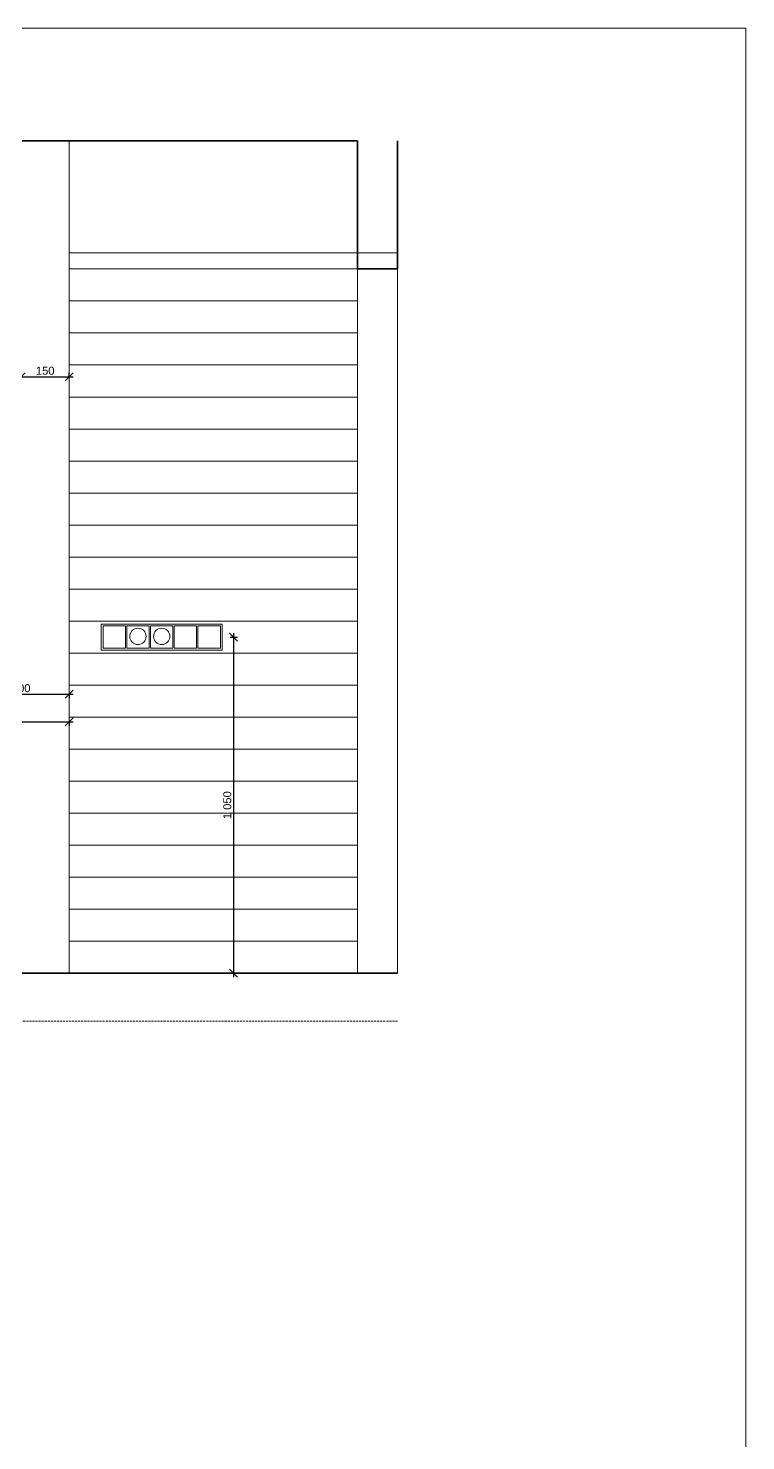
# Model space of a CAD drawing. Header units: millimetres. Extents: x 3767 to 22479, y 1034 to 12216.
# Drawn here: x 20239 to 22479, y 7804 to 12216 of the extents above; entities that cross this region are included whole.
import ezdxf

# ---------------------------------------------------------------- set-up
doc = ezdxf.new("R2010")
doc.units = ezdxf.units.MM
doc.linetypes.add('TEČKOVANÁX2', pattern=[0.5, 0, -0.5])
doc.linetypes.add('ČÁRKOVANÁ2', pattern=[9.525, 6.35, -3.175])
for name, color, linetype, lineweight in [('3', 7, 'ČÁRKOVANÁ2', 0), ('dim', 4, 'Continuous', 0), ('door', 36, 'Continuous', 0), ('elevation', 7, 'Continuous', 13), ('equipments', 137, 'Continuous', 13), ('free', 7, 'Continuous', 13), ('sanitary', 4, 'Continuous', 13), ('section', 5, 'Continuous', 35)]:
    doc.layers.add(name, color=color, linetype=linetype, lineweight=lineweight)
doc.styles.add('ARIAL', font='arial.ttf')
doc.dimstyles.new('25', dxfattribs={"dimtxt": 25, "dimasz": 25, "dimexe": 12.5, "dimexo": 25, "dimgap": 6.25, "dimtad": 1, "dimdec": 0, "dimdsep": 46, "dimlunit": 6, "dimtxsty": 'ARIAL', "dimblk": 'OBLIQUE', "dimcen": 25, "dimdle": 12.5, "dimclrd": 256, "dimclre": 256, "dimclrt": 2, "dimadec": 0, "dimazin": 0, "dimtfac": 1, "dimtdec": 0, "dimtmove": 0, "dimatfit": 1, "dimldrblk": 'DOTSMALL', "dimfxl": 1, "dimtvp": 1, "dimtolj": 1, "dimtzin": 0, "dimarcsym": 0})

# ---------------------------------------------------------------- blocks, each defined once
blk = doc.blocks.new('_Oblique')
at = {"color": 0, "linetype": 'ByBlock', "lineweight": -2}
blk.add_line((-0.5, -0.5), (0.5, 0.5), dxfattribs=at)
blk = doc.blocks.new('*D196')
at = {"layer": 'Defpoints', "color": 0, "transparency": 16777216}
for p in [(20844.3, 10314.4), (20732.2, 9264.4), (20879.5, 9264.4)]:
    blk.add_point(p, dxfattribs=at)
at = {"layer": 'dim', "lineweight": -2, "transparency": 16777216}
for p, q in [((20879.5, 10326.9), (20879.5, 9251.9)), ((20869.3, 10314.4), (20892, 10314.4)), ((20757.2, 9264.4), (20892, 9264.4))]:
    blk.add_line(p, q, dxfattribs=at)
at = {"layer": 'dim', "lineweight": -2, "transparency": 16777216, "xscale": 25, "yscale": 25, "zscale": 25}
for p, rotation in [((20879.5, 10314.4), 90), ((20879.5, 9264.4), 270)]:
    blk.add_blockref('_Oblique', p, dxfattribs=dict(at, rotation=rotation))
at = {"layer": 'dim', "color": 2, "transparency": 16777216, "insert": (20860.5, 9789.4), "char_height": 25, "attachment_point": 5, "rotation": 90, "style": 'ARIAL'}
blk.add_mtext('\\A1;1\xa0050', dxfattribs=at)
blk = doc.blocks.new('_DotSmall')
at = {"color": 0, "linetype": 'ByBlock', "const_width": 0.5}
blk.add_lwpolyline([(-0.0625, 0, 1), (0.0625, 0, 1)], format="xyb", close=True, dxfattribs=at)
blk = doc.blocks.new('*D231')
at = {"layer": 'Defpoints', "color": 0, "transparency": 16777216}
for p in [(20366.9, 11127.4), (20216.9, 10989.4), (20366.9, 10989.4)]:
    blk.add_point(p, dxfattribs=at)
at = {"layer": 'dim', "lineweight": -2, "transparency": 16777216}
for p, q in [((20204.4, 11127.4), (20379.4, 11127.4)), ((20216.9, 11124.4), (20216.9, 11139.9)), ((20366.9, 11124.4), (20366.9, 11139.9))]:
    blk.add_line(p, q, dxfattribs=at)
at = {"layer": 'dim', "lineweight": -2, "transparency": 16777216, "xscale": 25, "yscale": 25, "zscale": 25, "rotation": 180}
blk.add_blockref('_Oblique', (20216.9, 11127.4), dxfattribs=at)
at = {"layer": 'dim', "lineweight": -2, "transparency": 16777216, "xscale": 25, "yscale": 25, "zscale": 25}
blk.add_blockref('_Oblique', (20366.9, 11127.4), dxfattribs=at)
at = {"layer": 'dim', "color": 2, "transparency": 16777216, "insert": (20291.9, 11146.4), "char_height": 25, "attachment_point": 5, "style": 'ARIAL'}
blk.add_mtext('\\A1;150', dxfattribs=at)
blk = doc.blocks.new('*D232')
at = {"layer": 'Defpoints', "color": 0, "transparency": 16777216}
for p in [(19766.9, 10193.4), (20366.9, 10193.4), (20366.9, 10049.5)]:
    blk.add_point(p, dxfattribs=at)
at = {"layer": 'dim', "lineweight": -2, "transparency": 16777216}
for p, q in [((19754.4, 10049.5), (20379.4, 10049.5)), ((19766.9, 10052.5), (19766.9, 10037)), ((20366.9, 10052.5), (20366.9, 10037))]:
    blk.add_line(p, q, dxfattribs=at)
at = {"layer": 'dim', "lineweight": -2, "transparency": 16777216, "xscale": 25, "yscale": 25, "zscale": 25, "rotation": 180}
blk.add_blockref('_Oblique', (19766.9, 10049.5), dxfattribs=at)
at = {"layer": 'dim', "lineweight": -2, "transparency": 16777216, "xscale": 25, "yscale": 25, "zscale": 25}
blk.add_blockref('_Oblique', (20366.9, 10049.5), dxfattribs=at)
at = {"layer": 'dim', "color": 2, "transparency": 16777216, "insert": (20066.9, 10068.5), "char_height": 25, "attachment_point": 5, "style": 'ARIAL'}
blk.add_mtext('\\A1;600', dxfattribs=at)
blk = doc.blocks.new('*D233')
at = {"layer": 'Defpoints', "color": 0, "transparency": 16777216}
for p in [(20066.9, 10179.4), (20366.9, 10179.4), (20366.9, 10135.8)]:
    blk.add_point(p, dxfattribs=at)
at = {"layer": 'dim', "lineweight": -2, "transparency": 16777216}
for p, q in [((20054.4, 10135.8), (20379.4, 10135.8)), ((20066.9, 10138.8), (20066.9, 10123.3)), ((20366.9, 10138.8), (20366.9, 10123.3))]:
    blk.add_line(p, q, dxfattribs=at)
at = {"layer": 'dim', "lineweight": -2, "transparency": 16777216, "xscale": 25, "yscale": 25, "zscale": 25, "rotation": 180}
blk.add_blockref('_Oblique', (20066.9, 10135.8), dxfattribs=at)
at = {"layer": 'dim', "lineweight": -2, "transparency": 16777216, "xscale": 25, "yscale": 25, "zscale": 25}
blk.add_blockref('_Oblique', (20366.9, 10135.8), dxfattribs=at)
at = {"layer": 'dim', "color": 2, "transparency": 16777216, "insert": (20216.9, 10154.8), "char_height": 25, "attachment_point": 5, "style": 'ARIAL'}
blk.add_mtext('\\A1;300', dxfattribs=at)

msp = doc.modelspace()

# ---------------------------------------------------------------- hatches: boundary and pattern name
at = {"layer": 'equipments', "linetype": 'TEČKOVANÁX2'}
h = msp.add_hatch(dxfattribs=at)
h.set_pattern_fill('ANSI31,_O', color=256, scale=800, angle=135)
h.set_pattern_definition([(180, (20366.9, 9264.38), (-5e-14, -100), [])])
h.paths.add_polyline_path([(20366.9, 11514.4), (20366.9, 9264.4), (21266.9, 9264.4), (21266.9, 11464.4), (21266.9, 11514.4)])
h.paths.add_polyline_path([(20844.3, 10354.9), (20844.3, 10273.9), (20466.9, 10273.9), (20466.9, 10354.9)], flags=16)
h.paths.add_polyline_path([(20690.6, 10349.4), (20690.6, 10279.4), (20620.6, 10279.4), (20620.6, 10349.4)], flags=0)
h.paths.add_polyline_path([(20694.7, 10349.4), (20764.7, 10349.4), (20764.7, 10279.4), (20694.7, 10279.4)], flags=0)
h.paths.add_polyline_path([(20616.5, 10349.4), (20616.5, 10279.4), (20546.5, 10279.4), (20546.5, 10349.4)], flags=0)
h.paths.add_polyline_path([(20768.8, 10349.4), (20838.8, 10349.4), (20838.8, 10279.4), (20768.8, 10279.4)], flags=0)
h.paths.add_polyline_path([(20655.6, 10291.3, -1), (20655.6, 10342, -1)], flags=0)
h.paths.add_polyline_path([(20542.4, 10349.4), (20542.4, 10279.4), (20472.4, 10279.4), (20472.4, 10349.4)], flags=0)
h.paths.add_polyline_path([(20581.5, 10291.3, -1), (20581.5, 10342, -1)], flags=0)

# ---------------------------------------------------------------- linework, layer by layer
at = {"layer": '3'}
msp.add_line((21391.9, 9114.4), (16891.9, 9114.4), dxfattribs=at)
at = {"layer": 'dim'}
msp.add_lwpolyline([(12050, 12216.3), (22479.1, 12216.3), (22479.1, 1034.3), (12050, 1034.3)], close=True, dxfattribs=at)
at = {"layer": 'door'}
for p, q in [((21391.9, 11514.4), (21266.9, 11514.4)), ((21266.9, 11464.4), (21266.9, 9264.4)), ((21391.9, 11464.4), (21391.9, 9264.4))]:
    msp.add_line(p, q, dxfattribs=at)
at = {"layer": 'elevation'}
msp.add_line((21266.9, 11514.4), (20366.9, 11514.4), dxfattribs=at)
at = {"layer": 'free'}
msp.add_line((20366.9, 9264.4), (20366.9, 11864.4), dxfattribs=at)
at = {"layer": 'sanitary'}
for points in [[(20466.9, 10273.9), (20844.3, 10273.9), (20844.3, 10354.9), (20466.9, 10354.9)], [(20472.4, 10349.4), (20542.4, 10349.4), (20542.4, 10279.4), (20472.4, 10279.4)], [(20546.5, 10349.4), (20616.5, 10349.4), (20616.5, 10279.4), (20546.5, 10279.4)], [(20620.6, 10349.4), (20690.6, 10349.4), (20690.6, 10279.4), (20620.6, 10279.4)], [(20764.7, 10349.4), (20694.7, 10349.4), (20694.7, 10279.4), (20764.7, 10279.4)], [(20838.8, 10349.4), (20768.8, 10349.4), (20768.8, 10279.4), (20838.8, 10279.4)]]:
    msp.add_lwpolyline(points, close=True, dxfattribs=at)
for centre in [(20581.5, 10316.7), (20655.6, 10316.7)]:
    msp.add_circle(centre, 25.4, dxfattribs=at)
at = {"layer": 'section', "linetype": 'Continuous'}
for p, q in [((16641.9, 11864.4), (20366.9, 11864.4)), ((20366.9, 11864.4), (21266.9, 11864.4)), ((17966.9, 9264.4), (21391.9, 9264.4))]:
    msp.add_line(p, q, dxfattribs=at)
at = {"layer": 'section'}
for p, q in [((21266.9, 11864.4), (21266.9, 11514.4)), ((21391.9, 11514.4), (21391.9, 11864.4)), ((21266.9, 11514.4), (21266.9, 11464.4)), ((21391.9, 11464.4), (21391.9, 11514.4)), ((21266.9, 11464.4), (21391.9, 11464.4))]:
    msp.add_line(p, q, dxfattribs=at)

# ---------------------------------------------------------------- dimensions: what is measured, and where the dimension line sits
at = {"layer": 'dim'}
for base, p1, p2, override, picture, middle in [((20366.9, 11127.4), (20216.9, 10989.4), (20366.9, 10989.4), {"dimtmove": 1, "dimfxl": 3, "dimfxlon": 1}, '*D231', (20291.9, 11146.4)), ((20366.9, 10049.5), (19766.9, 10193.4), (20366.9, 10193.4), {"dimfxl": 3, "dimfxlon": 1}, '*D232', (20066.9, 10068.5)), ((20366.9, 10135.8), (20066.9, 10179.4), (20366.9, 10179.4), {"dimfxl": 3, "dimfxlon": 1}, '*D233', (20216.9, 10154.8))]:
    dim = msp.add_linear_dim(base=base, p1=p1, p2=p2, dimstyle='25', override=override, dxfattribs=at)
    dim.commit()
    dim.dimension.update_dxf_attribs({"geometry": picture, "text_midpoint": middle})
dim = msp.add_linear_dim(base=(20879.5, 9264.4), p1=(20844.3, 10314.4), p2=(20732.2, 9264.4), angle=90, dimstyle='25', dxfattribs=at)
dim.commit()
dim.dimension.update_dxf_attribs({"geometry": '*D196', "text_midpoint": (20860.5, 9789.4)})

doc.saveas('drawing.dxf')
